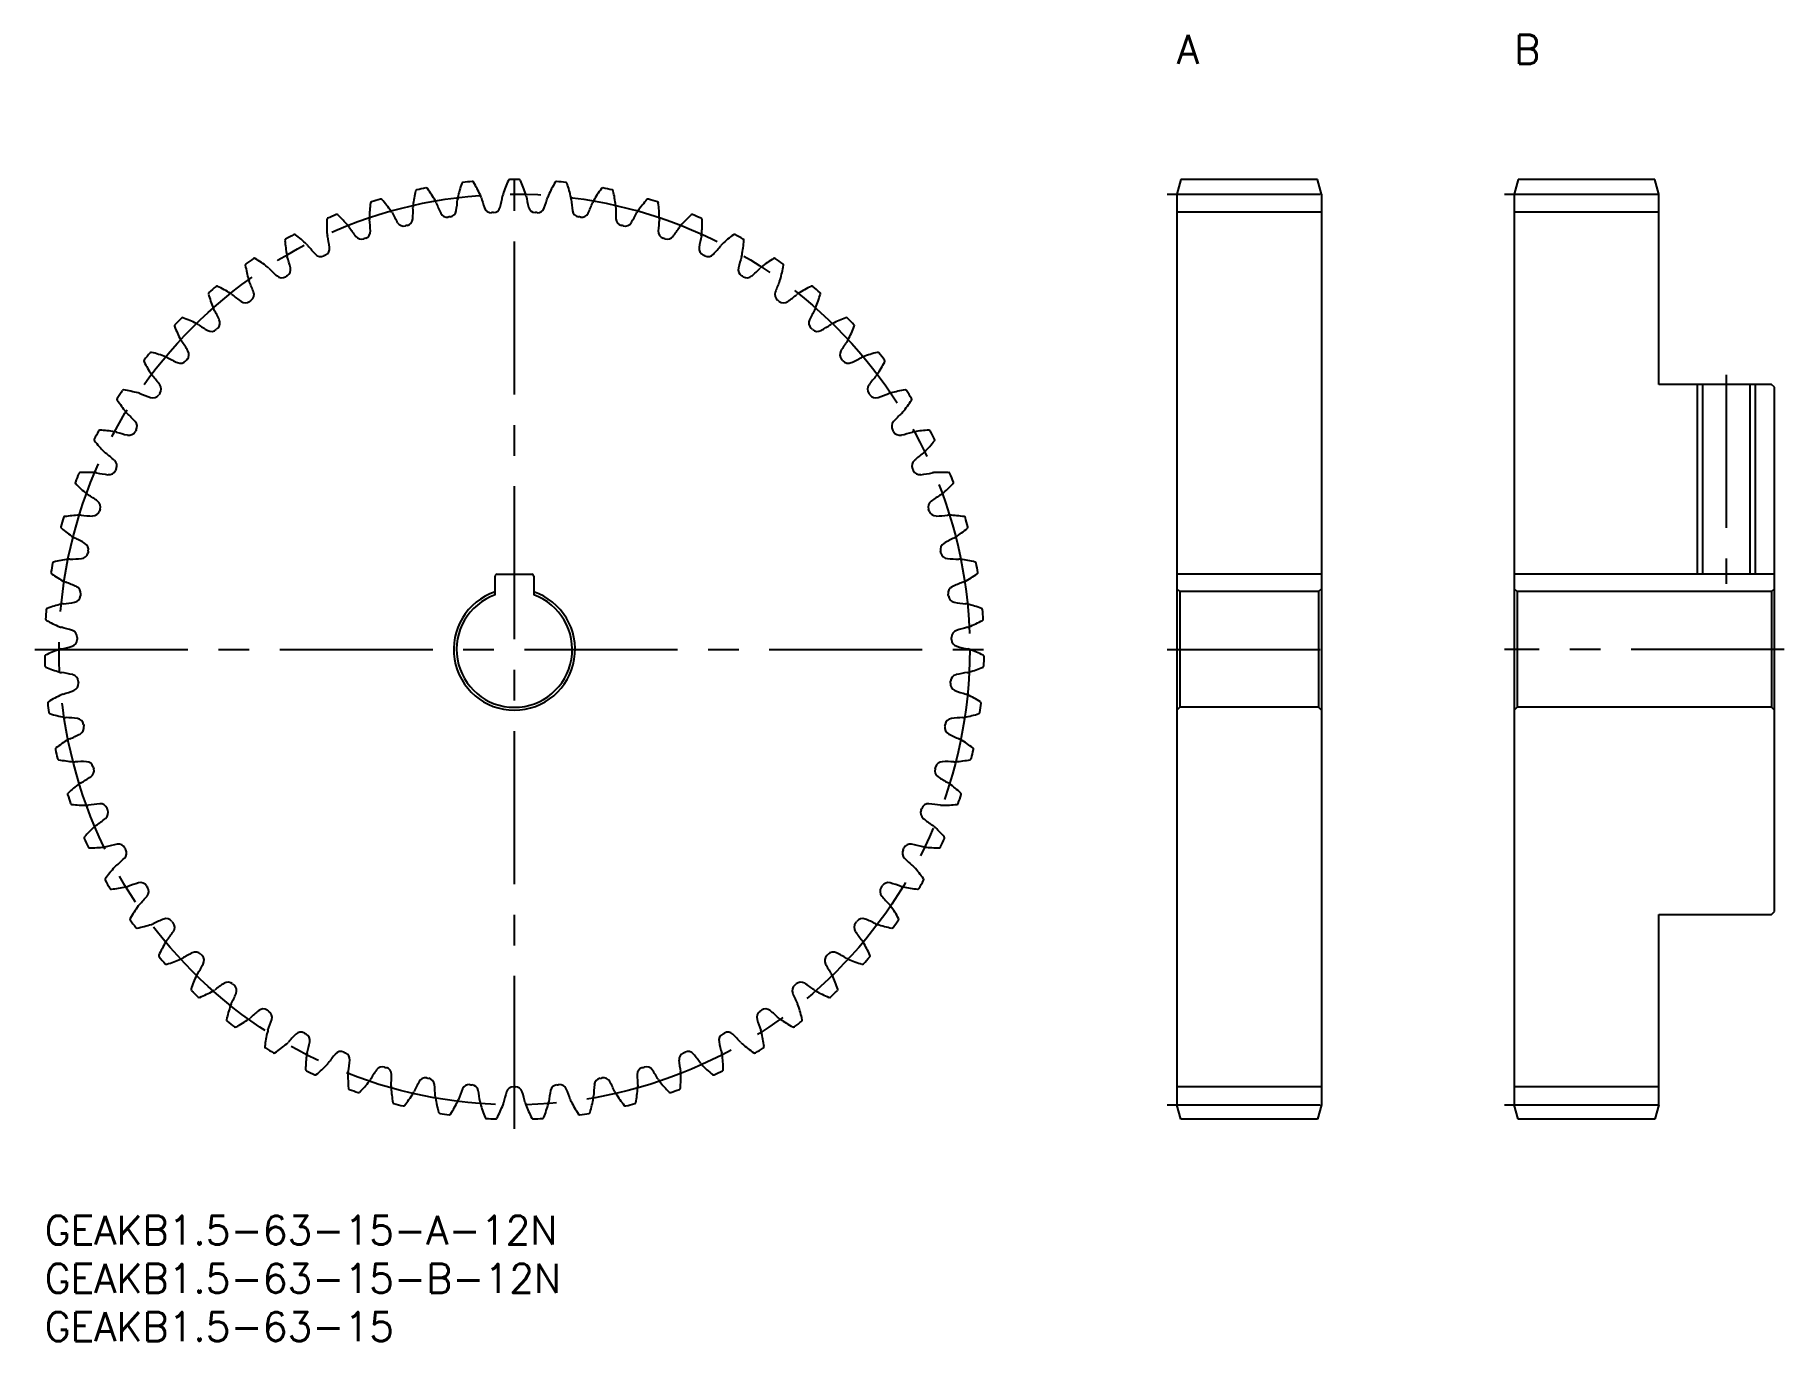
# Model space of a CAD drawing. Extents: x -1 to 180, y -13 to 122.
import ezdxf

# ---------------------------------------------------------------- set-up
doc = ezdxf.new("R2010")
doc.units = 0
doc.header["$LTSCALE"] = 0.5
doc.linetypes.add('CENTER', pattern=[50.8, 31.75, -6.35, 6.35, -6.35])
for name, color, linetype in [('MSM_CENTER', 1, 'CENTER'), ('MSM_CONTINUOUS', 7, 'CONTINUOUS'), ('MSM_NARROW', 5, 'CONTINUOUS'), ('MSM_PART_NUMBER', 7, 'CONTINUOUS')]:
    doc.layers.add(name, color=color, linetype=linetype)
doc.styles.get("Standard").update_dxf_attribs({"font": 'txt.shx', "height": 1, "bigfont": 'bigfont.shx'})

# ---------------------------------------------------------------- blocks, each defined once
blk = doc.blocks.new('*U2')
at = {"layer": 'MSM_PART_NUMBER'}
blk.add_text('GEAKB1.5-63-15-A-12N', height=3, dxfattribs=at).set_placement((0, -3))
blk = doc.blocks.new('*U3')
at = {"layer": 'MSM_PART_NUMBER'}
blk.add_text('GEAKB1.5-63-15-B-12N', height=3, dxfattribs=at).set_placement((0, -8))
blk = doc.blocks.new('*U4')
at = {"layer": 'MSM_PART_NUMBER'}
blk.add_text('GEAKB1.5-63-15', height=3, dxfattribs=at).set_placement((0, -13))
blk = doc.blocks.new('*U5')
at = {"layer": 'MSM_PART_NUMBER'}
blk.add_text('B', height=3, dxfattribs=at).set_placement((152.5, 119.5))
blk = doc.blocks.new('*U6')
at = {"layer": 'MSM_PART_NUMBER'}
blk.add_text('A', height=3, dxfattribs=at).set_placement((117.5, 119.5))

msp = doc.modelspace()

# ---------------------------------------------------------------- linework, layer by layer
at = {"layer": 'MSM_CENTER'}
for p, q in [((48.75, 9), (48.75, 108.5)), ((116.5, 106), (133.5, 106)), ((151.5, 106), (168.5, 106)), ((174.5, 87.25), (174.5, 65.55)), ((-1, 58.75), (98.5, 58.75)), ((116.5, 58.75), (133.5, 58.75)), ((180.5, 58.75), (151.5, 58.75)), ((116.5, 11.5), (133.5, 11.5)), ((151.5, 11.5), (168.5, 11.5))]:
    msp.add_line(p, q, dxfattribs=at)
msp.add_circle((48.75, 58.75), 47.25, dxfattribs=at)
at = {"layer": 'MSM_CONTINUOUS'}
for p, q in [((117.9, 107.5), (117.5, 106)), ((132.1, 107.5), (117.9, 107.5)), ((132.5, 106), (132.1, 107.5)), ((152.9, 107.5), (152.5, 106)), ((167.1, 107.5), (152.9, 107.5)), ((167.5, 106), (167.1, 107.5)), ((117.5, 106), (117.5, 11.5)), ((132.5, 106), (132.5, 11.5)), ((152.5, 106), (152.5, 11.5)), ((167.5, 86.25), (167.5, 106)), ((132.5, 104.12), (117.5, 104.12)), ((167.5, 104.12), (152.5, 104.12)), ((179.2, 86.25), (167.5, 86.25)), ((172.04, 86.25), (172.04, 66.55)), ((176.96, 86.25), (176.96, 66.55)), ((179.5, 85.95), (179.2, 86.25)), ((179.5, 31.55), (179.5, 85.95)), ((46.75, 64.41), (46.75, 66.35)), ((46.95, 66.55), (50.55, 66.55)), ((50.75, 66.35), (50.75, 64.41)), ((132.5, 66.55), (117.5, 66.55)), ((179.5, 66.55), (152.5, 66.55)), ((117.8, 64.75), (117.5, 65.05)), ((132.2, 64.75), (117.8, 64.75)), ((117.8, 64.75), (117.8, 52.75)), ((132.5, 65.05), (132.2, 64.75)), ((132.2, 64.75), (132.2, 52.75)), ((152.8, 64.75), (152.5, 65.05)), ((179.2, 64.75), (152.8, 64.75)), ((152.8, 64.75), (152.8, 52.75)), ((179.5, 65.05), (179.2, 64.75)), ((179.2, 64.75), (179.2, 52.75)), ((117.8, 52.75), (117.5, 52.45)), ((132.2, 52.75), (117.8, 52.75)), ((132.5, 52.45), (132.2, 52.75)), ((152.8, 52.75), (152.5, 52.45)), ((179.2, 52.75), (152.8, 52.75)), ((179.5, 52.45), (179.2, 52.75)), ((167.5, 31.25), (179.2, 31.25)), ((167.5, 11.5), (167.5, 31.25)), ((179.2, 31.25), (179.5, 31.55)), ((132.5, 13.38), (117.5, 13.38)), ((167.5, 13.38), (152.5, 13.38)), ((117.9, 10), (117.5, 11.5)), ((132.5, 11.5), (132.1, 10)), ((152.9, 10), (152.5, 11.5)), ((167.5, 11.5), (167.1, 10)), ((132.1, 10), (117.9, 10)), ((167.1, 10), (152.9, 10))]:
    msp.add_line(p, q, dxfattribs=at)
for centre, radius, start, end in [((58.23, 102.13), 15.75, 161.5802, 167.1429), ((43.43, 107.06), 0.15, 96.2859, 161.5802), ((48.75, 58.75), 48.75, 95.143, 96.2855), ((44.39, 107.15), 0.15, 29.8484, 95.143), ((30.86, 99.39), 15.75, 24.2857, 29.8484), ((62.5, 100.97), 15.75, 155.8659, 161.4286), ((48.27, 107.35), 0.15, 90.5716, 155.8659), ((48.75, 58.75), 48.75, 89.4288, 90.5712), ((49.23, 107.35), 0.15, 24.1341, 89.4288), ((35, 100.97), 15.75, 18.5714, 24.1341), ((66.64, 99.39), 15.75, 150.1516, 155.7143), ((53.11, 107.15), 0.15, 84.857, 150.1516), ((48.75, 58.75), 48.75, 83.7145, 84.857), ((54.07, 107.06), 0.15, 18.4198, 83.7145), ((39.27, 102.13), 15.75, 12.8571, 18.4198), ((48.75, 58.75), 48.75, 106.5716, 107.7141), ((34.89, 105.33), 0.15, 41.277, 106.5716), ((23.16, 95.04), 15.75, 35.7143, 41.277), ((53.86, 102.86), 15.75, 167.2944, 172.8571), ((38.65, 106.29), 0.15, 102.0002, 167.2945), ((48.75, 58.75), 48.75, 100.8573, 101.9998), ((39.6, 106.48), 0.15, 35.5627, 100.8573), ((26.91, 97.41), 15.75, 30, 35.5627), ((39.47, 104.66), 1.24, 21.0671, 30.0001), ((28.88, 106.4), 14, 351.2072, 356.0759), ((44.09, 105.36), 1.24, 167.1428, 176.0758), ((44.09, 105.36), 1.24, 15.3528, 24.2858), ((58.79, 109.39), 14, 195.3527, 200.2213), ((33.72, 108.14), 14, 345.493, 350.3616), ((48.75, 105.59), 1.24, 161.4285, 170.3615), ((48.75, 105.59), 1.24, 9.6385, 18.5715), ((63.78, 108.14), 14, 189.6384, 194.507), ((38.71, 109.39), 14, 339.7787, 344.6473), ((53.41, 105.36), 1.24, 155.7142, 164.6472), ((53.41, 105.36), 1.24, 3.9242, 12.8572), ((68.62, 106.4), 14, 183.9241, 188.7928), ((58.03, 104.66), 1.24, 149.9999, 158.9329), ((70.59, 97.41), 15.75, 144.4373, 150), ((57.9, 106.48), 0.15, 79.1427, 144.4373), ((48.75, 58.75), 48.75, 78.0002, 79.1427), ((58.85, 106.29), 0.15, 12.7056, 78.0002), ((43.64, 102.86), 15.75, 7.1429, 12.7056), ((74.34, 95.04), 15.75, 138.723, 144.2857), ((62.61, 105.33), 0.15, 73.4284, 138.7231), ((48.75, 58.75), 48.75, 72.2859, 73.4284), ((29.43, 103.34), 0.15, 113.4287, 178.7231), ((48.75, 58.75), 48.75, 112.2859, 113.4284), ((30.32, 103.72), 0.15, 46.9913, 112.2859), ((19.68, 92.31), 15.75, 41.4286, 46.9913), ((49.45, 103.15), 15.75, 173.0087, 178.5714), ((34.94, 103.51), 1.24, 178.5713, 187.5044), ((33.96, 105.05), 0.15, 107.7145, 173.0088), ((34.94, 103.51), 1.24, 26.7814, 35.7144), ((48.55, 110.38), 14, 206.7813, 211.6499), ((24.23, 104.18), 14, 356.9215, 1.7901), ((39.47, 104.66), 1.24, 172.8571, 181.7901), ((53.69, 110.14), 14, 201.067, 205.9356), ((41.78, 104.34), 0.75, 205.9356, 278.6948), ((48.75, 58.75), 45.38, 98.4481, 98.6948), ((41.97, 104.37), 0.75, 278.4481, 351.2072), ((46.35, 104.81), 0.75, 200.2213, 272.9805), ((48.75, 58.75), 45.38, 92.7338, 92.9805), ((46.55, 104.82), 0.75, 272.7338, 345.493), ((50.95, 104.82), 0.75, 194.507, 267.2662), ((48.75, 58.75), 45.38, 87.0195, 87.2662), ((51.15, 104.81), 0.75, 267.0195, 339.7787), ((55.53, 104.37), 0.75, 188.7928, 261.5519), ((48.75, 58.75), 45.38, 81.3052, 81.5519), ((55.72, 104.34), 0.75, 261.3052, 334.0644), ((43.81, 110.14), 14, 334.0644, 338.933), ((58.03, 104.66), 1.24, 358.2099, 7.1429), ((73.27, 104.18), 14, 178.2099, 183.0785), ((48.95, 110.38), 14, 328.3501, 333.2187), ((62.56, 103.51), 1.24, 144.2856, 153.2186), ((63.54, 105.05), 0.15, 6.9913, 72.2859), ((48.05, 103.15), 15.75, 1.4286, 6.9913), ((62.56, 103.51), 1.24, 352.4956, 1.4286), ((77.82, 92.31), 15.75, 133.0087, 138.5714), ((67.18, 103.72), 0.15, 67.7141, 133.0088), ((48.75, 58.75), 48.75, 66.5716, 67.7141), ((68.07, 103.34), 0.15, 1.277, 66.5716), ((48.75, 58.75), 48.75, 118.0002, 119.1427), ((25.93, 101.66), 0.15, 52.7056, 118.0002), ((16.48, 89.25), 15.75, 47.1429, 52.7056), ((45.02, 103), 15.75, 178.723, 184.2857), ((30.56, 101.91), 1.24, 184.2856, 193.2186), ((30.56, 101.91), 1.24, 32.4956, 41.4287), ((43.41, 110.1), 14, 212.4956, 217.3642), ((33.07, 102.13), 0.75, 289.8767, 2.6358), ((19.83, 101.52), 14, 2.6358, 7.5044), ((37.27, 103.42), 0.75, 211.6499, 284.4091), ((48.75, 58.75), 45.38, 104.1624, 104.409), ((37.46, 103.47), 0.75, 284.1624, 356.9215), ((60.04, 103.47), 0.75, 183.0785, 255.8376), ((48.75, 58.75), 45.38, 75.591, 75.8376), ((60.23, 103.42), 0.75, 255.591, 328.3501), ((77.67, 101.52), 14, 172.4956, 177.3642), ((64.43, 102.13), 0.75, 177.3642, 250.1233), ((54.09, 110.1), 14, 322.6358, 327.5044), ((66.94, 101.91), 1.24, 138.5714, 147.5044), ((66.94, 101.91), 1.24, 346.7814, 355.7144), ((52.48, 103), 15.75, 355.7143, 1.277), ((81.02, 89.25), 15.75, 127.2944, 132.8571), ((71.57, 101.66), 0.15, 61.9998, 127.2945), ((48.75, 58.75), 48.75, 60.8573, 61.9998), ((25.08, 101.2), 0.15, 119.143, 184.4373), ((40.64, 102.4), 15.75, 184.4373, 190), ((26.35, 99.89), 1.24, 38.2099, 47.1429), ((38.33, 109.31), 14, 218.2099, 223.0785), ((28.83, 100.35), 0.75, 295.591, 8.3501), ((15.72, 98.43), 14, 8.3501, 13.2187), ((32.88, 102.06), 0.75, 217.3642, 290.1233), ((48.75, 58.75), 45.38, 109.8767, 110.1233), ((48.75, 58.75), 45.38, 69.8767, 70.1233), ((64.62, 102.06), 0.75, 249.8767, 322.6358), ((68.67, 100.35), 0.75, 171.6499, 244.409), ((81.78, 98.43), 14, 166.7813, 171.6499), ((59.17, 109.31), 14, 316.9215, 321.7901), ((71.15, 99.89), 1.24, 132.8571, 141.7901), ((56.86, 102.4), 15.75, 350, 355.5627), ((72.42, 101.2), 0.15, 355.5627, 60.8573), ((20.97, 98.63), 0.15, 124.8573, 190.1516), ((36.33, 101.38), 15.75, 190.1516, 195.7143), ((48.75, 58.75), 48.75, 123.7145, 124.857), ((21.77, 99.18), 0.15, 58.4198, 123.7145), ((13.6, 85.89), 15.75, 52.8571, 58.4198), ((22.36, 97.45), 1.24, 43.9242, 52.8572), ((33.34, 108.02), 14, 223.9241, 228.7928), ((26.35, 99.89), 1.24, 189.9999, 198.9329), ((11.93, 94.94), 14, 14.0644, 18.933), ((24.78, 98.16), 0.75, 301.3052, 14.0644), ((28.65, 100.26), 0.75, 223.0785, 295.8376), ((48.75, 58.75), 45.38, 115.591, 115.8376), ((48.75, 58.75), 45.38, 64.1624, 64.409), ((68.85, 100.26), 0.75, 244.1624, 316.9215), ((72.72, 98.16), 0.75, 165.9356, 238.6948), ((85.57, 94.94), 14, 161.067, 165.9356), ((71.15, 99.89), 1.24, 341.0671, 350.0001), ((64.16, 108.02), 14, 311.2072, 316.0759), ((75.14, 97.45), 1.24, 127.1428, 136.0758), ((83.9, 85.89), 15.75, 121.5802, 127.1429), ((75.73, 99.18), 0.15, 56.2855, 121.5802), ((48.75, 58.75), 48.75, 55.143, 56.2855), ((61.17, 101.38), 15.75, 344.2857, 349.8484), ((76.53, 98.63), 0.15, 349.8484, 55.143), ((48.75, 58.75), 48.75, 129.4288, 130.5712), ((17.88, 96.29), 0.15, 64.1341, 129.4288), ((11.08, 82.25), 15.75, 58.5714, 64.1341), ((22.36, 97.45), 1.24, 195.7142, 204.6472), ((8.51, 91.09), 14, 19.7787, 24.6473), ((24.61, 98.06), 0.75, 228.7928, 301.5519), ((48.75, 58.75), 45.38, 121.3052, 121.5519), ((48.75, 58.75), 45.38, 58.4481, 58.6948), ((72.89, 98.06), 0.75, 238.4481, 311.2072), ((88.99, 91.09), 14, 155.3527, 160.2213), ((75.14, 97.45), 1.24, 335.3528, 344.2858), ((86.42, 82.25), 15.75, 115.8659, 121.4286), ((79.62, 96.29), 0.15, 50.5712, 115.8659), ((48.75, 58.75), 48.75, 49.4288, 50.5712), ((17.14, 95.67), 0.15, 130.5716, 195.8659), ((32.15, 99.93), 15.75, 195.8659, 201.4286), ((18.64, 94.63), 1.24, 49.6385, 58.5715), ((28.51, 106.25), 14, 229.6384, 234.507), ((20.82, 95.46), 0.75, 234.507, 307.2661), ((48.75, 58.75), 45.38, 127.0195, 127.2662), ((20.98, 95.58), 0.75, 307.0195, 19.7787), ((76.52, 95.58), 0.75, 160.2213, 232.9805), ((48.75, 58.75), 45.38, 52.7338, 52.9805), ((76.68, 95.46), 0.75, 232.7338, 305.493), ((68.99, 106.25), 14, 305.493, 310.3616), ((78.86, 94.63), 1.24, 121.4285, 130.3615), ((65.35, 99.93), 15.75, 338.5714, 344.1341), ((80.36, 95.67), 0.15, 344.1341, 49.4288), ((48.75, 58.75), 48.75, 135.143, 136.2855), ((14.3, 93.03), 0.15, 69.8484, 135.1431), ((8.92, 78.38), 15.75, 64.2857, 69.8484), ((15.22, 91.46), 1.24, 55.3528, 64.2858), ((18.64, 94.63), 1.24, 201.4285, 210.3615), ((5.49, 86.93), 14, 25.493, 30.3616), ((17.45, 92.63), 0.75, 312.7338, 25.493), ((80.05, 92.63), 0.75, 154.507, 227.2662), ((92.01, 86.93), 14, 149.6384, 154.507), ((78.86, 94.63), 1.24, 329.6385, 338.5715), ((82.28, 91.46), 1.24, 115.7142, 124.6472), ((88.58, 78.38), 15.75, 110.1516, 115.7143), ((83.2, 93.03), 0.15, 44.857, 110.1516), ((48.75, 58.75), 48.75, 43.7145, 44.857), ((13.62, 92.34), 0.15, 136.2859, 201.5802), ((28.13, 98.07), 15.75, 201.5802, 207.1429), ((15.22, 91.46), 1.24, 207.1428, 216.0758), ((23.88, 103.99), 14, 235.3527, 240.2213), ((17.3, 92.49), 0.75, 240.2213, 312.9804), ((48.75, 58.75), 45.38, 132.7338, 132.9805), ((48.75, 58.75), 45.38, 47.0195, 47.2662), ((80.2, 92.49), 0.75, 227.0195, 299.7787), ((73.62, 103.99), 14, 299.7787, 304.6473), ((82.28, 91.46), 1.24, 323.9242, 332.8572), ((69.37, 98.07), 15.75, 332.8571, 338.4198), ((83.88, 92.34), 0.15, 338.4198, 43.7145), ((48.75, 58.75), 48.75, 140.8573, 141.9998), ((11.06, 89.43), 0.15, 75.5627, 140.8573), ((7.17, 74.32), 15.75, 70, 75.5627), ((12.13, 87.95), 1.24, 61.0671, 70.0001), ((19.5, 101.29), 14, 241.067, 245.9356), ((2.9, 82.48), 14, 31.2072, 36.0759), ((14.23, 89.34), 0.75, 318.4481, 31.2072), ((83.27, 89.34), 0.75, 148.7928, 221.5519), ((94.6, 82.48), 14, 143.9241, 148.7928), ((78, 101.29), 14, 294.0644, 298.933), ((85.37, 87.95), 1.24, 109.9999, 118.9329), ((90.33, 74.32), 15.75, 104.4373, 110), ((86.44, 89.43), 0.15, 39.1427, 104.4373), ((48.75, 58.75), 48.75, 38.0002, 39.1427), ((10.45, 88.67), 0.15, 141.9998, 207.2945), ((24.32, 95.82), 15.75, 207.2944, 212.8571), ((12.13, 87.95), 1.24, 212.8571, 221.7901), ((0.76, 77.8), 14, 36.9215, 41.7901), ((14.1, 89.2), 0.75, 245.9356, 318.6947), ((48.75, 58.75), 45.38, 138.4481, 138.6948), ((48.75, 58.75), 45.38, 41.3052, 41.5519), ((83.4, 89.2), 0.75, 221.3052, 294.0644), ((96.74, 77.8), 14, 138.2099, 143.0785), ((85.37, 87.95), 1.24, 318.2099, 327.1429), ((73.18, 95.82), 15.75, 327.1429, 332.7056), ((87.05, 88.67), 0.15, 332.7056, 38.0002), ((48.75, 58.75), 48.75, 146.5716, 147.7141), ((8.19, 85.52), 0.15, 81.277, 146.5716), ((5.82, 70.1), 15.75, 75.7143, 81.277), ((9.4, 84.16), 1.24, 66.7814, 75.7144), ((48.75, 58.75), 45.38, 144.1624, 144.409), ((11.36, 85.76), 0.75, 324.1624, 36.9215), ((86.14, 85.76), 0.75, 143.0785, 215.8376), ((48.75, 58.75), 45.38, 35.591, 35.8376), ((88.1, 84.16), 1.24, 104.2856, 113.2186), ((91.68, 70.1), 15.75, 98.723, 104.2857), ((89.31, 85.52), 0.15, 33.4284, 98.7231), ((48.75, 58.75), 48.75, 32.2859, 33.4284), ((7.66, 84.71), 0.15, 147.7141, 213.0088), ((20.75, 93.21), 15.75, 213.0087, 218.5714), ((15.41, 98.17), 14, 246.7813, 251.6499), ((11.24, 85.59), 0.75, 251.6499, 324.409), ((86.26, 85.59), 0.75, 215.591, 288.3501), ((82.09, 98.17), 14, 288.3501, 293.2187), ((76.75, 93.21), 15.75, 321.4286, 326.9913), ((89.84, 84.71), 0.15, 326.9913, 32.2859), ((9.4, 84.16), 1.24, 218.5714, 227.5044), ((-0.89, 72.92), 14, 42.6358, 47.5044), ((8.85, 81.9), 0.75, 329.8767, 42.6358), ((88.65, 81.9), 0.75, 137.3642, 210.1233), ((98.39, 72.92), 14, 132.4956, 137.3642), ((88.1, 84.16), 1.24, 312.4956, 321.4286), ((5.28, 80.49), 0.15, 153.4284, 218.7231), ((48.75, 58.75), 48.75, 152.2859, 153.4284), ((17.45, 90.25), 15.75, 218.723, 224.2857), ((5.73, 81.35), 0.15, 86.9913, 152.2859), ((4.91, 65.77), 15.75, 81.4286, 86.9913), ((7.07, 80.12), 1.24, 72.4956, 81.4286), ((11.65, 94.66), 14, 252.4956, 257.3642), ((8.76, 81.73), 0.75, 257.3642, 330.1233), ((48.75, 58.75), 45.38, 149.8767, 150.1233), ((48.75, 58.75), 45.38, 29.8767, 30.1233), ((88.74, 81.73), 0.75, 209.8767, 282.6358), ((85.85, 94.66), 14, 282.6358, 287.5044), ((90.43, 80.12), 1.24, 98.5714, 107.5044), ((92.59, 65.77), 15.75, 93.0087, 98.5714), ((80.05, 90.25), 15.75, 315.7143, 321.277), ((91.77, 81.35), 0.15, 27.7141, 93.0088), ((48.75, 58.75), 48.75, 26.5716, 27.7141), ((92.22, 80.49), 0.15, 321.277, 26.5716), ((7.07, 80.12), 1.24, 224.2856, 233.2186), ((-2.06, 67.91), 14, 48.3501, 53.2187), ((6.75, 77.81), 0.75, 335.591, 48.3501), ((90.75, 77.81), 0.75, 131.6499, 204.409), ((99.56, 67.91), 14, 126.7813, 131.6499), ((90.43, 80.12), 1.24, 306.7814, 315.7144), ((48.75, 58.75), 48.75, 158.0002, 159.1427), ((3.69, 76.96), 0.15, 92.7056, 158.0002), ((4.43, 61.37), 15.75, 87.1429, 92.7056), ((5.15, 75.86), 1.24, 78.2099, 87.1429), ((8.26, 90.78), 14, 258.2099, 263.0785), ((6.67, 77.63), 0.75, 263.0785, 335.8376), ((48.75, 58.75), 45.38, 155.591, 155.8376), ((48.75, 58.75), 45.38, 24.1624, 24.409), ((90.83, 77.63), 0.75, 204.1624, 276.9215), ((89.24, 90.78), 14, 276.9215, 281.7901), ((92.35, 75.86), 1.24, 92.8571, 101.7901), ((93.07, 61.37), 15.75, 87.2944, 92.8571), ((93.81, 76.96), 0.15, 21.9998, 87.2945), ((48.75, 58.75), 48.75, 20.8573, 21.9998), ((3.33, 76.05), 0.15, 159.1427, 224.4373), ((14.47, 86.98), 15.75, 224.4373, 230), ((5.15, 75.86), 1.24, 229.9999, 238.9329), ((-2.72, 62.81), 14, 54.0644, 58.933), ((100.22, 62.81), 14, 121.067, 125.9356), ((92.35, 75.86), 1.24, 301.0671, 310.0001), ((83.03, 86.98), 15.75, 310, 315.5627), ((94.17, 76.05), 0.15, 315.5627, 20.8573), ((4.38, 56.95), 15.75, 92.8571, 98.4198), ((3.66, 71.44), 1.24, 83.9242, 92.8572), ((5.27, 86.59), 14, 263.9241, 268.7928), ((5, 73.35), 0.75, 268.7928, 341.5519), ((5.06, 73.53), 0.75, 341.3052, 54.0644), ((48.75, 58.75), 45.38, 161.3052, 161.5519), ((92.44, 73.53), 0.75, 125.9356, 198.6948), ((48.75, 58.75), 45.38, 18.4481, 18.6948), ((92.5, 73.35), 0.75, 198.4481, 271.2072), ((92.23, 86.59), 14, 271.2072, 276.0759), ((93.84, 71.44), 1.24, 87.1428, 96.0758), ((93.12, 56.95), 15.75, 81.5802, 87.1429), ((48.75, 58.75), 48.75, 163.7145, 164.857), ((1.84, 71.45), 0.15, 164.857, 230.1516), ((11.83, 83.42), 15.75, 230.1516, 235.7143), ((2.1, 72.38), 0.15, 98.4198, 163.7145), ((85.67, 83.42), 15.75, 304.2857, 309.8484), ((95.4, 72.38), 0.15, 16.2855, 81.5802), ((48.75, 58.75), 48.75, 15.143, 16.2855), ((95.66, 71.45), 0.15, 309.8484, 15.143), ((3.66, 71.44), 1.24, 235.7142, 244.6472), ((-2.87, 57.66), 14, 59.7787, 64.6473), ((3.8, 69.11), 0.75, 347.0195, 59.7787), ((93.7, 69.11), 0.75, 120.2213, 192.9805), ((100.37, 57.66), 14, 115.3527, 120.2213), ((93.84, 71.44), 1.24, 295.3528, 304.2858), ((48.75, 58.75), 48.75, 169.4288, 170.5712), ((0.97, 67.67), 0.15, 104.1341, 169.4288), ((4.78, 52.54), 15.75, 98.5714, 104.1341), ((2.62, 66.88), 1.24, 89.6385, 98.5715), ((2.72, 82.13), 14, 269.6384, 274.507), ((3.76, 68.92), 0.75, 274.507, 347.2661), ((48.75, 58.75), 45.38, 167.0195, 167.2662), ((48.75, 58.75), 45.38, 12.7338, 12.9805), ((93.74, 68.92), 0.75, 192.7338, 265.493), ((94.78, 82.13), 14, 265.493, 270.3616), ((94.88, 66.88), 1.24, 81.4285, 90.3615), ((92.72, 52.54), 15.75, 75.8659, 81.4286), ((96.53, 67.67), 0.15, 10.5712, 75.8659), ((48.75, 58.75), 48.75, 9.4288, 10.5712), ((0.81, 66.71), 0.15, 170.5712, 235.8659), ((9.56, 79.62), 15.75, 235.8659, 241.4286), ((2.62, 66.88), 1.24, 241.4285, 250.3615), ((-2.5, 52.53), 14, 65.493, 70.3616), ((46.95, 66.35), 0.2, 90, 180), ((50.55, 66.35), 0.2, 0, 90), ((100, 52.53), 14, 109.6384, 114.507), ((94.88, 66.88), 1.24, 289.6385, 298.5715), ((87.94, 79.62), 15.75, 298.5714, 304.1341), ((96.69, 66.71), 0.15, 304.1341, 9.4288), ((0.62, 77.43), 14, 275.3527, 280.2213), ((2.97, 64.39), 0.75, 280.2213, 352.9805), ((3, 64.58), 0.75, 352.7338, 65.493), ((48.75, 58.75), 45.38, 172.7338, 172.9805), ((48.75, 58.75), 6.3, 108.5094, 71.4906), ((48.75, 58.75), 6, 109.4712, 70.5288), ((94.5, 64.58), 0.75, 114.507, 187.2662), ((48.75, 58.75), 45.38, 7.0195, 7.2662), ((94.53, 64.39), 0.75, 187.0195, 259.7787), ((96.88, 77.43), 14, 259.7787, 264.6473), ((48.75, 58.75), 48.75, 175.143, 176.2855), ((0.25, 61.9), 0.15, 176.2855, 241.5802), ((0.32, 62.86), 0.15, 109.8484, 175.1431), ((7.68, 75.62), 15.75, 241.5802, 247.1429), ((5.62, 48.19), 15.75, 104.2857, 109.8484), ((2.04, 62.25), 1.24, 95.3528, 104.2858), ((95.46, 62.25), 1.24, 75.7142, 84.6472), ((91.88, 48.19), 15.75, 70.1516, 75.7143), ((89.82, 75.62), 15.75, 292.8571, 298.4198), ((97.18, 62.86), 0.15, 4.857, 70.1516), ((48.75, 58.75), 48.75, 3.7145, 4.857), ((97.25, 61.9), 0.15, 298.4198, 3.7145), ((2.04, 62.25), 1.24, 247.1428, 256.0758), ((-1.63, 47.46), 14, 71.2072, 76.0759), ((2.64, 60), 0.75, 358.4481, 71.2072), ((48.75, 58.75), 45.38, 178.4481, 178.6948), ((94.86, 60), 0.75, 108.7928, 181.5519), ((48.75, 58.75), 45.38, 1.3052, 1.5519), ((99.13, 47.46), 14, 103.9241, 108.7928), ((95.46, 62.25), 1.24, 283.9242, 292.8572), ((0.16, 58.02), 0.15, 115.5627, 180.8573), ((6.89, 43.95), 15.75, 110, 115.5627), ((1.93, 57.58), 1.24, 101.0671, 110.0001), ((-1, 72.54), 14, 281.067, 285.9356), ((2.64, 59.8), 0.75, 285.9356, 358.6948), ((94.86, 59.8), 0.75, 181.3052, 254.0644), ((98.5, 72.54), 14, 254.0644, 258.933), ((95.57, 57.58), 1.24, 69.9999, 78.9329), ((90.61, 43.95), 15.75, 64.4373, 70), ((97.34, 58.02), 0.15, 359.143, 64.4373), ((48.75, 58.75), 48.75, 180.8573, 181.9998), ((0.18, 57.05), 0.15, 181.9998, 247.2945), ((6.2, 71.45), 15.75, 247.2944, 252.8571), ((1.93, 57.58), 1.24, 252.8571, 261.7901), ((-0.25, 42.5), 14, 76.9215, 81.7901), ((97.75, 42.5), 14, 98.2099, 103.0785), ((95.57, 57.58), 1.24, 278.2099, 287.1429), ((91.3, 71.45), 15.75, 287.1429, 292.7056), ((97.32, 57.05), 0.15, 292.7056, 358.0002), ((48.75, 58.75), 48.75, 358.0002, 359.1427), ((-2.13, 67.52), 14, 286.7813, 291.6499), ((2.75, 55.4), 0.75, 4.1624, 76.9215), ((2.76, 55.2), 0.75, 291.6499, 4.409), ((48.75, 58.75), 45.38, 184.1624, 184.409), ((48.75, 58.75), 45.38, 355.591, 355.8376), ((94.74, 55.2), 0.75, 175.591, 248.3501), ((94.75, 55.4), 0.75, 103.0785, 175.8376), ((99.63, 67.52), 14, 248.3501, 253.2187), ((0.47, 53.19), 0.15, 121.277, 186.5716), ((48.75, 58.75), 48.75, 186.5716, 187.7141), ((8.57, 39.86), 15.75, 115.7143, 121.277), ((2.27, 52.93), 1.24, 106.7814, 115.7144), ((95.23, 52.93), 1.24, 64.2856, 73.2186), ((88.93, 39.86), 15.75, 58.723, 64.2857), ((48.75, 58.75), 48.75, 352.2859, 353.4284), ((97.03, 53.19), 0.15, 353.4287, 58.7231), ((0.59, 52.23), 0.15, 187.7141, 253.0088), ((5.15, 67.15), 15.75, 253.0087, 258.5714), ((2.27, 52.93), 1.24, 258.5714, 267.5044), ((1.61, 37.7), 14, 82.6358, 87.5044), ((3.31, 50.84), 0.75, 9.8767, 82.6358), ((48.75, 58.75), 45.38, 189.8767, 190.1233), ((48.75, 58.75), 45.38, 349.8767, 350.1233), ((94.19, 50.84), 0.75, 97.3642, 170.1233), ((95.89, 37.7), 14, 92.4956, 97.3642), ((95.23, 52.93), 1.24, 272.4956, 281.4286), ((92.35, 67.15), 15.75, 281.4286, 286.9913), ((96.91, 52.23), 0.15, 286.9913, 352.2859), ((10.65, 35.95), 15.75, 121.4286, 126.9913), ((3.08, 48.33), 1.24, 112.4956, 121.4286), ((-2.75, 62.41), 14, 292.4956, 297.3642), ((3.34, 50.64), 0.75, 297.3642, 10.1233), ((94.16, 50.64), 0.75, 169.8767, 242.6358), ((100.25, 62.41), 14, 242.6358, 247.5044), ((94.42, 48.33), 1.24, 58.5714, 67.5044), ((86.85, 35.95), 15.75, 53.0087, 58.5714), ((1.26, 48.41), 0.15, 126.9913, 192.2859), ((48.75, 58.75), 48.75, 192.2859, 193.4284), ((1.48, 47.46), 0.15, 193.4284, 258.723), ((4.53, 62.76), 15.75, 258.723, 264.2857), ((92.97, 62.76), 15.75, 275.7143, 281.277), ((96.02, 47.46), 0.15, 281.277, 346.5716), ((48.75, 58.75), 48.75, 346.5716, 347.7141), ((96.24, 48.41), 0.15, 347.7141, 53.0088), ((3.08, 48.33), 1.24, 264.2856, 273.2186), ((3.94, 33.11), 14, 88.3501, 93.2187), ((-2.86, 57.26), 14, 298.2099, 303.0785), ((4.32, 46.35), 0.75, 15.591, 88.3501), ((4.38, 46.16), 0.75, 303.0785, 15.8376), ((48.75, 58.75), 45.38, 195.591, 195.8376), ((93.12, 46.16), 0.75, 164.1624, 236.9215), ((48.75, 58.75), 45.38, 344.1624, 344.409), ((93.18, 46.35), 0.75, 91.6499, 164.409), ((100.36, 57.26), 14, 236.9215, 241.7901), ((93.56, 33.11), 14, 86.7813, 91.6499), ((94.42, 48.33), 1.24, 266.7814, 275.7144), ((2.53, 43.73), 0.15, 132.7056, 198.0002), ((48.75, 58.75), 48.75, 198.0002, 199.1427), ((13.11, 32.27), 15.75, 127.1429, 132.7056), ((4.35, 43.83), 1.24, 118.2099, 127.1429), ((93.15, 43.83), 1.24, 52.8571, 61.7901), ((84.39, 32.27), 15.75, 47.2944, 52.8571), ((48.75, 58.75), 48.75, 340.8573, 341.9998), ((94.97, 43.73), 0.15, 341.9998, 47.2945), ((2.84, 42.81), 0.15, 199.1427, 264.4373), ((4.35, 58.34), 15.75, 264.4373, 270), ((4.35, 43.83), 1.24, 269.9999, 278.9329), ((6.72, 28.77), 14, 94.0644, 98.933), ((5.78, 41.99), 0.75, 21.3052, 94.0644), ((5.85, 41.81), 0.75, 308.7928, 21.5519), ((48.75, 58.75), 45.38, 201.3052, 201.5519), ((91.65, 41.81), 0.75, 158.4481, 231.2072), ((48.75, 58.75), 45.38, 338.4481, 338.6948), ((91.72, 41.99), 0.75, 85.9356, 158.6948), ((90.78, 28.77), 14, 81.067, 85.9356), ((93.15, 43.83), 1.24, 261.0671, 270.0001), ((93.15, 58.34), 15.75, 270, 275.5627), ((94.66, 42.81), 0.15, 275.5627, 340.8573), ((15.92, 28.85), 15.75, 132.8571, 138.4198), ((6.06, 39.49), 1.24, 123.9242, 132.8572), ((-2.45, 52.13), 14, 303.9241, 308.7928), ((99.95, 52.13), 14, 231.2072, 236.0759), ((91.44, 39.49), 1.24, 47.1428, 56.0758), ((81.58, 28.85), 15.75, 41.5802, 47.1429), ((4.25, 39.2), 0.15, 138.4198, 203.7145), ((48.75, 58.75), 48.75, 203.7145, 204.857), ((4.65, 38.32), 0.15, 204.857, 270.1516), ((4.61, 53.92), 15.75, 270.1516, 275.7143), ((6.06, 39.49), 1.24, 275.7142, 284.6472), ((9.91, 24.74), 14, 99.7787, 104.6473), ((7.66, 37.8), 0.75, 27.0195, 99.7787), ((48.75, 58.75), 45.38, 207.0195, 207.2662), ((48.75, 58.75), 45.38, 332.7338, 332.9805), ((89.84, 37.8), 0.75, 80.2213, 152.9805), ((87.59, 24.74), 14, 75.3527, 80.2213), ((91.44, 39.49), 1.24, 255.3528, 264.2858), ((92.89, 53.92), 15.75, 264.2857, 269.8484), ((92.85, 38.32), 0.15, 269.8484, 335.143), ((48.75, 58.75), 48.75, 335.143, 336.2855), ((93.25, 39.2), 0.15, 336.2855, 41.5802), ((-1.54, 47.07), 14, 309.6384, 314.507), ((7.75, 37.62), 0.75, 314.507, 27.2661), ((89.75, 37.62), 0.75, 152.7338, 225.493), ((99.04, 47.07), 14, 225.493, 230.3616), ((6.42, 34.87), 0.15, 144.1341, 209.4288), ((48.75, 58.75), 48.75, 209.4288, 210.5712), ((19.06, 25.73), 15.75, 138.5714, 144.1341), ((8.19, 35.33), 1.24, 129.6385, 138.5715), ((13.49, 21.04), 14, 105.493, 110.3616), ((9.95, 33.81), 0.75, 32.7338, 105.493), ((87.55, 33.81), 0.75, 74.507, 147.2662), ((84.01, 21.04), 14, 69.6384, 74.507), ((89.31, 35.33), 1.24, 41.4285, 50.3615), ((78.44, 25.73), 15.75, 35.8659, 41.4286), ((48.75, 58.75), 48.75, 329.4288, 330.5712), ((91.08, 34.87), 0.15, 330.5712, 35.8659), ((6.91, 34.03), 0.15, 210.5712, 275.8659), ((5.31, 49.55), 15.75, 275.8659, 281.4286), ((8.19, 35.33), 1.24, 281.4285, 290.3615), ((-0.13, 42.12), 14, 315.3527, 320.2213), ((48.75, 58.75), 45.38, 212.7338, 212.9805), ((10.06, 33.64), 0.75, 320.2213, 32.9805), ((87.44, 33.64), 0.75, 147.0195, 219.7787), ((48.75, 58.75), 45.38, 327.0195, 327.2662), ((97.63, 42.12), 14, 219.7787, 224.6473), ((89.31, 35.33), 1.24, 249.6385, 258.5715), ((92.19, 49.55), 15.75, 258.5714, 264.1341), ((90.59, 34.03), 0.15, 264.1341, 329.4288), ((22.5, 22.94), 15.75, 144.2857, 149.8484), ((10.72, 31.41), 1.24, 135.3528, 144.2858), ((86.78, 31.41), 1.24, 35.7142, 44.6472), ((75, 22.94), 15.75, 30.1516, 35.7143), ((9.01, 30.77), 0.15, 149.8484, 215.1431), ((48.75, 58.75), 48.75, 215.143, 216.2855), ((9.57, 29.99), 0.15, 216.2855, 281.5802), ((6.44, 45.27), 15.75, 281.5802, 287.1429), ((10.72, 31.41), 1.24, 287.1428, 296.0758), ((17.42, 17.72), 14, 111.2072, 116.0759), ((12.63, 30.07), 0.75, 38.4481, 111.2072), ((1.77, 37.34), 14, 321.067, 325.9356), ((48.75, 58.75), 45.38, 218.4481, 218.6948), ((12.75, 29.91), 0.75, 325.9356, 38.6948), ((84.75, 29.91), 0.75, 141.3052, 214.0644), ((95.73, 37.34), 14, 214.0644, 218.933), ((48.75, 58.75), 45.38, 321.3052, 321.5519), ((84.87, 30.07), 0.75, 68.7928, 141.5519), ((80.08, 17.72), 14, 63.9241, 68.7928), ((86.78, 31.41), 1.24, 243.9242, 252.8572), ((91.06, 45.27), 15.75, 252.8571, 258.4198), ((87.93, 29.99), 0.15, 258.4198, 323.7145), ((48.75, 58.75), 48.75, 323.7145, 324.857), ((88.49, 30.77), 0.15, 324.857, 30.1516), ((26.19, 20.5), 15.75, 150, 155.5627), ((13.63, 27.76), 1.24, 141.0671, 150.0001), ((21.66, 14.8), 14, 116.9215, 121.7901), ((15.66, 26.61), 0.75, 44.1624, 116.9215), ((81.84, 26.61), 0.75, 63.0785, 135.8376), ((75.84, 14.8), 14, 58.2099, 63.0785), ((83.87, 27.76), 1.24, 29.9999, 38.9329), ((71.31, 20.5), 15.75, 24.4373, 30), ((11.99, 26.96), 0.15, 155.5627, 220.8573), ((48.75, 58.75), 48.75, 220.8573, 221.9998), ((12.63, 26.23), 0.15, 221.9998, 287.2945), ((8, 41.13), 15.75, 287.2944, 292.8571), ((13.63, 27.76), 1.24, 292.8571, 301.7901), ((4.14, 32.76), 14, 326.7813, 331.6499), ((48.75, 58.75), 45.38, 224.1624, 224.409), ((15.8, 26.47), 0.75, 331.6499, 44.409), ((81.7, 26.47), 0.75, 135.591, 208.3501), ((93.36, 32.76), 14, 208.3501, 213.2187), ((48.75, 58.75), 45.38, 315.591, 315.8376), ((83.87, 27.76), 1.24, 238.2099, 247.1429), ((89.5, 41.13), 15.75, 247.1429, 252.7056), ((84.87, 26.23), 0.15, 252.7056, 318.0002), ((48.75, 58.75), 48.75, 318.0002, 319.1427), ((85.51, 26.96), 0.15, 319.1427, 24.4373), ((30.11, 18.45), 15.75, 155.7143, 161.277), ((16.89, 24.41), 1.24, 146.7814, 155.7144), ((26.17, 12.32), 14, 122.6358, 127.5044), ((19.03, 23.48), 0.75, 49.8767, 122.6358), ((48.75, 58.75), 45.38, 229.8767, 230.1233), ((19.18, 23.35), 0.75, 337.3642, 50.1233), ((78.32, 23.35), 0.75, 129.8767, 202.6358), ((48.75, 58.75), 45.38, 309.8767, 310.1233), ((78.47, 23.48), 0.75, 57.3642, 130.1233), ((71.33, 12.32), 14, 52.4956, 57.3642), ((80.61, 24.41), 1.24, 24.2856, 33.2186), ((67.39, 18.45), 15.75, 18.723, 24.2857), ((15.34, 23.46), 0.15, 161.277, 226.5716), ((48.75, 58.75), 48.75, 226.5716, 227.7141), ((16.05, 22.8), 0.15, 227.7141, 293.0088), ((9.95, 37.15), 15.75, 293.0087, 298.5714), ((16.89, 24.41), 1.24, 298.5714, 307.5044), ((34.22, 16.79), 15.75, 161.4286, 166.9913), ((20.47, 21.41), 1.24, 152.4956, 161.4286), ((6.95, 28.45), 14, 332.4956, 337.3642), ((90.55, 28.45), 14, 202.6358, 207.5044), ((77.03, 21.41), 1.24, 18.5714, 27.5044), ((63.28, 16.79), 15.75, 13.0087, 18.5714), ((80.61, 24.41), 1.24, 232.4956, 241.4286), ((87.55, 37.15), 15.75, 241.4286, 246.9913), ((81.45, 22.8), 0.15, 246.9913, 312.2859), ((48.75, 58.75), 48.75, 312.2859, 313.4284), ((82.16, 23.46), 0.15, 313.4284, 18.7231), ((19.02, 20.3), 0.15, 166.9913, 232.2859), ((48.75, 58.75), 48.75, 232.2859, 233.4284), ((12.3, 33.4), 15.75, 298.723, 304.2857), ((20.47, 21.41), 1.24, 304.2856, 313.2186), ((30.91, 10.3), 14, 128.3501, 133.2187), ((22.68, 20.7), 0.75, 55.591, 128.3501), ((48.75, 58.75), 45.38, 235.591, 235.8376), ((10.17, 24.44), 14, 338.2099, 343.0785), ((22.85, 20.58), 0.75, 343.0785, 55.8376), ((74.65, 20.58), 0.75, 124.1624, 196.9215), ((87.33, 24.44), 14, 196.9215, 201.7901), ((48.75, 58.75), 45.38, 304.1624, 304.409), ((74.82, 20.7), 0.75, 51.6499, 124.409), ((66.59, 10.3), 14, 46.7813, 51.6499), ((77.03, 21.41), 1.24, 226.7814, 235.7144), ((85.2, 33.4), 15.75, 235.7143, 241.277), ((48.75, 58.75), 48.75, 306.5716, 307.7141), ((78.48, 20.3), 0.15, 307.7141, 13.0088), ((19.79, 19.72), 0.15, 233.4284, 298.7231), ((38.47, 15.55), 15.75, 167.1429, 172.7056), ((24.33, 18.78), 1.24, 158.2099, 167.1429), ((35.82, 8.77), 14, 134.0644, 138.933), ((26.6, 18.29), 0.75, 61.3052, 134.0644), ((48.75, 58.75), 45.38, 241.3052, 241.5519), ((26.78, 18.19), 0.75, 348.7928, 61.5519), ((70.72, 18.19), 0.75, 118.4481, 191.2072), ((48.75, 58.75), 45.38, 298.4481, 298.6948), ((70.9, 18.29), 0.75, 45.9356, 118.6948), ((61.68, 8.77), 14, 41.067, 45.9356), ((73.17, 18.78), 1.24, 12.8571, 21.7901), ((59.03, 15.55), 15.75, 7.2944, 12.8571), ((77.71, 19.72), 0.15, 241.277, 306.5716), ((23, 17.53), 0.15, 172.7056, 238.0002), ((48.75, 58.75), 48.75, 238.0002, 239.1427), ((23.82, 17.03), 0.15, 239.1427, 304.4373), ((15, 29.9), 15.75, 304.4373, 310), ((24.33, 18.78), 1.24, 309.9999, 318.9329), ((42.82, 14.75), 15.75, 172.8571, 178.4198), ((28.43, 16.55), 1.24, 163.9242, 172.8572), ((13.78, 20.77), 14, 343.9241, 348.7928), ((40.86, 7.73), 14, 139.7787, 144.6473), ((30.74, 16.29), 0.75, 67.0195, 139.7787), ((48.75, 58.75), 45.38, 247.0195, 247.2662), ((30.92, 16.21), 0.75, 354.507, 67.2662), ((66.58, 16.21), 0.75, 112.7338, 185.493), ((48.75, 58.75), 45.38, 292.7338, 292.9805), ((66.76, 16.29), 0.75, 40.2213, 112.9805), ((56.64, 7.73), 14, 35.3527, 40.2213), ((83.72, 20.77), 14, 191.2072, 196.0759), ((69.07, 16.55), 1.24, 7.1428, 16.0758), ((54.68, 14.75), 15.75, 1.5802, 7.1429), ((73.17, 18.78), 1.24, 221.0671, 230.0001), ((82.5, 29.9), 15.75, 230, 235.5627), ((73.68, 17.03), 0.15, 235.5627, 300.8573), ((48.75, 58.75), 48.75, 300.8573, 301.9998), ((74.5, 17.53), 0.15, 301.9998, 7.2945), ((27.23, 15.18), 0.15, 178.4198, 243.7145), ((48.75, 58.75), 48.75, 243.7145, 244.857), ((28.1, 14.75), 0.15, 244.857, 310.1516), ((18.04, 26.68), 15.75, 310.1516, 315.7143), ((28.43, 16.55), 1.24, 315.7142, 324.6472), ((47.23, 14.37), 15.75, 178.5714, 184.1341), ((32.73, 14.74), 1.24, 169.6385, 178.5715), ((17.74, 17.48), 14, 349.6384, 354.507), ((45.98, 7.2), 14, 145.493, 150.3616), ((35.06, 14.7), 0.75, 72.7338, 145.493), ((48.75, 58.75), 45.38, 252.7338, 252.9805), ((35.25, 14.65), 0.75, 0.2213, 72.9805), ((22, 14.59), 14, 355.3527, 0.2213), ((62.25, 14.65), 0.75, 107.0195, 179.7787), ((75.5, 14.59), 14, 179.7787, 184.6473), ((48.75, 58.75), 45.38, 287.0195, 287.2662), ((62.44, 14.7), 0.75, 34.507, 107.2662), ((51.52, 7.2), 14, 29.6384, 34.507), ((79.76, 17.48), 14, 185.493, 190.3616), ((50.27, 14.37), 15.75, 355.8659, 1.4286), ((64.77, 14.74), 1.24, 1.4285, 10.3615), ((69.07, 16.55), 1.24, 215.3528, 224.2858), ((79.46, 26.68), 15.75, 224.2857, 229.8484), ((69.4, 14.75), 0.15, 229.8484, 295.143), ((48.75, 58.75), 48.75, 295.143, 296.2855), ((70.27, 15.18), 0.15, 296.2855, 1.5802), ((31.67, 13.25), 0.15, 184.1341, 249.4288), ((48.75, 58.75), 48.75, 249.4288, 250.5712), ((32.58, 12.92), 0.15, 250.5712, 315.8659), ((21.39, 23.78), 15.75, 315.8659, 321.4286), ((32.73, 14.74), 1.24, 321.4285, 330.3615), ((37.19, 13.36), 1.24, 175.3528, 184.2858), ((51.66, 14.44), 15.75, 184.2857, 189.8484), ((37.19, 13.36), 1.24, 327.1428, 336.0758), ((51.13, 7.18), 14, 151.2072, 156.0759), ((39.51, 13.56), 0.75, 78.4481, 151.2072), ((48.75, 58.75), 45.38, 258.4481, 258.6948), ((39.71, 13.52), 0.75, 5.9356, 78.6948), ((26.53, 12.15), 14, 1.067, 5.9356), ((56.25, 7.67), 14, 156.9215, 161.7901), ((44.06, 12.86), 0.75, 84.1624, 156.9215), ((48.75, 58.75), 45.38, 264.1624, 264.409), ((44.26, 12.84), 0.75, 11.6499, 84.409), ((31.28, 10.17), 14, 6.7813, 11.6499), ((61.3, 8.67), 14, 162.6358, 167.5044), ((48.65, 12.63), 0.75, 89.8767, 162.6358), ((48.75, 58.75), 45.38, 269.8767, 270.1233), ((48.85, 12.63), 0.75, 17.3642, 90.1233), ((36.2, 8.67), 14, 12.4956, 17.3642), ((66.22, 10.17), 14, 168.3501, 173.2187), ((53.24, 12.84), 0.75, 95.591, 168.3501), ((48.75, 58.75), 45.38, 275.591, 275.8376), ((53.44, 12.86), 0.75, 23.0785, 95.8376), ((41.25, 7.67), 14, 18.2099, 23.0785), ((70.97, 12.15), 14, 174.0644, 178.933), ((57.79, 13.52), 0.75, 101.3052, 174.0644), ((48.75, 58.75), 45.38, 281.3052, 281.5519), ((57.99, 13.56), 0.75, 28.7928, 101.5519), ((46.37, 7.18), 14, 23.9241, 28.7928), ((60.31, 13.36), 1.24, 203.9242, 212.8572), ((45.84, 14.44), 15.75, 350.1516, 355.7143), ((60.31, 13.36), 1.24, 355.7142, 4.6472), ((64.77, 14.74), 1.24, 209.6385, 218.5715), ((76.11, 23.78), 15.75, 218.5714, 224.1341), ((64.92, 12.92), 0.15, 224.1341, 289.4288), ((48.75, 58.75), 48.75, 289.4288, 290.5712), ((65.83, 13.25), 0.15, 290.5712, 355.8659), ((36.29, 11.77), 0.15, 189.8484, 255.143), ((48.75, 58.75), 48.75, 255.143, 256.2855), ((37.23, 11.54), 0.15, 256.2859, 321.5802), ((25.01, 21.23), 15.75, 321.5802, 327.1429), ((41.77, 12.43), 1.24, 181.0671, 190.0001), ((56.06, 14.95), 15.75, 190, 195.5627), ((28.86, 19.05), 15.75, 327.2944, 332.8571), ((41.77, 12.43), 1.24, 332.8571, 341.7901), ((46.42, 11.97), 1.24, 186.7814, 195.7144), ((60.38, 15.9), 15.75, 195.7143, 201.277), ((32.91, 17.27), 15.75, 333.0087, 338.5714), ((46.42, 11.97), 1.24, 338.5714, 347.5044), ((51.08, 11.97), 1.24, 192.4956, 201.4286), ((64.59, 17.27), 15.75, 201.4286, 206.9913), ((37.12, 15.9), 15.75, 338.723, 344.2857), ((51.08, 11.97), 1.24, 344.2856, 353.2186), ((55.73, 12.43), 1.24, 198.2099, 207.1429), ((68.64, 19.05), 15.75, 207.1429, 212.7056), ((41.44, 14.95), 15.75, 344.4373, 350), ((55.73, 12.43), 1.24, 349.9999, 358.9329), ((72.49, 21.23), 15.75, 212.8571, 218.4198), ((60.27, 11.54), 0.15, 218.4198, 283.7145), ((48.75, 58.75), 48.75, 283.7145, 284.857), ((61.21, 11.77), 0.15, 284.857, 350.1516), ((41.03, 10.77), 0.15, 195.5627, 260.8573), ((48.75, 58.75), 48.75, 260.8573, 261.9998), ((41.99, 10.62), 0.15, 261.9998, 327.2945), ((45.84, 10.24), 0.15, 201.277, 266.5716), ((48.75, 58.75), 48.75, 266.5716, 267.7141), ((46.81, 10.19), 0.15, 267.7141, 333.0088), ((50.69, 10.19), 0.15, 206.9913, 272.2859), ((48.75, 58.75), 48.75, 272.2859, 273.4284), ((51.66, 10.24), 0.15, 273.4287, 338.7231), ((55.51, 10.62), 0.15, 212.7056, 278.0002), ((48.75, 58.75), 48.75, 278.0002, 279.1427), ((56.47, 10.77), 0.15, 279.143, 344.4373)]:
    msp.add_arc(centre, radius, start, end, dxfattribs=at)
at = {"layer": 'MSM_NARROW'}
for p, q in [((171.5, 86.25), (171.5, 66.55)), ((177.5, 86.25), (177.5, 66.55))]:
    msp.add_line(p, q, dxfattribs=at)

# ---------------------------------------------------------------- block references
at = {"layer": 'MSM_CONTINUOUS'}
for name in ['*U6', '*U5', '*U2', '*U3', '*U4']:
    msp.add_blockref(name, (0, 0), dxfattribs=at)

doc.saveas('drawing.dxf')
